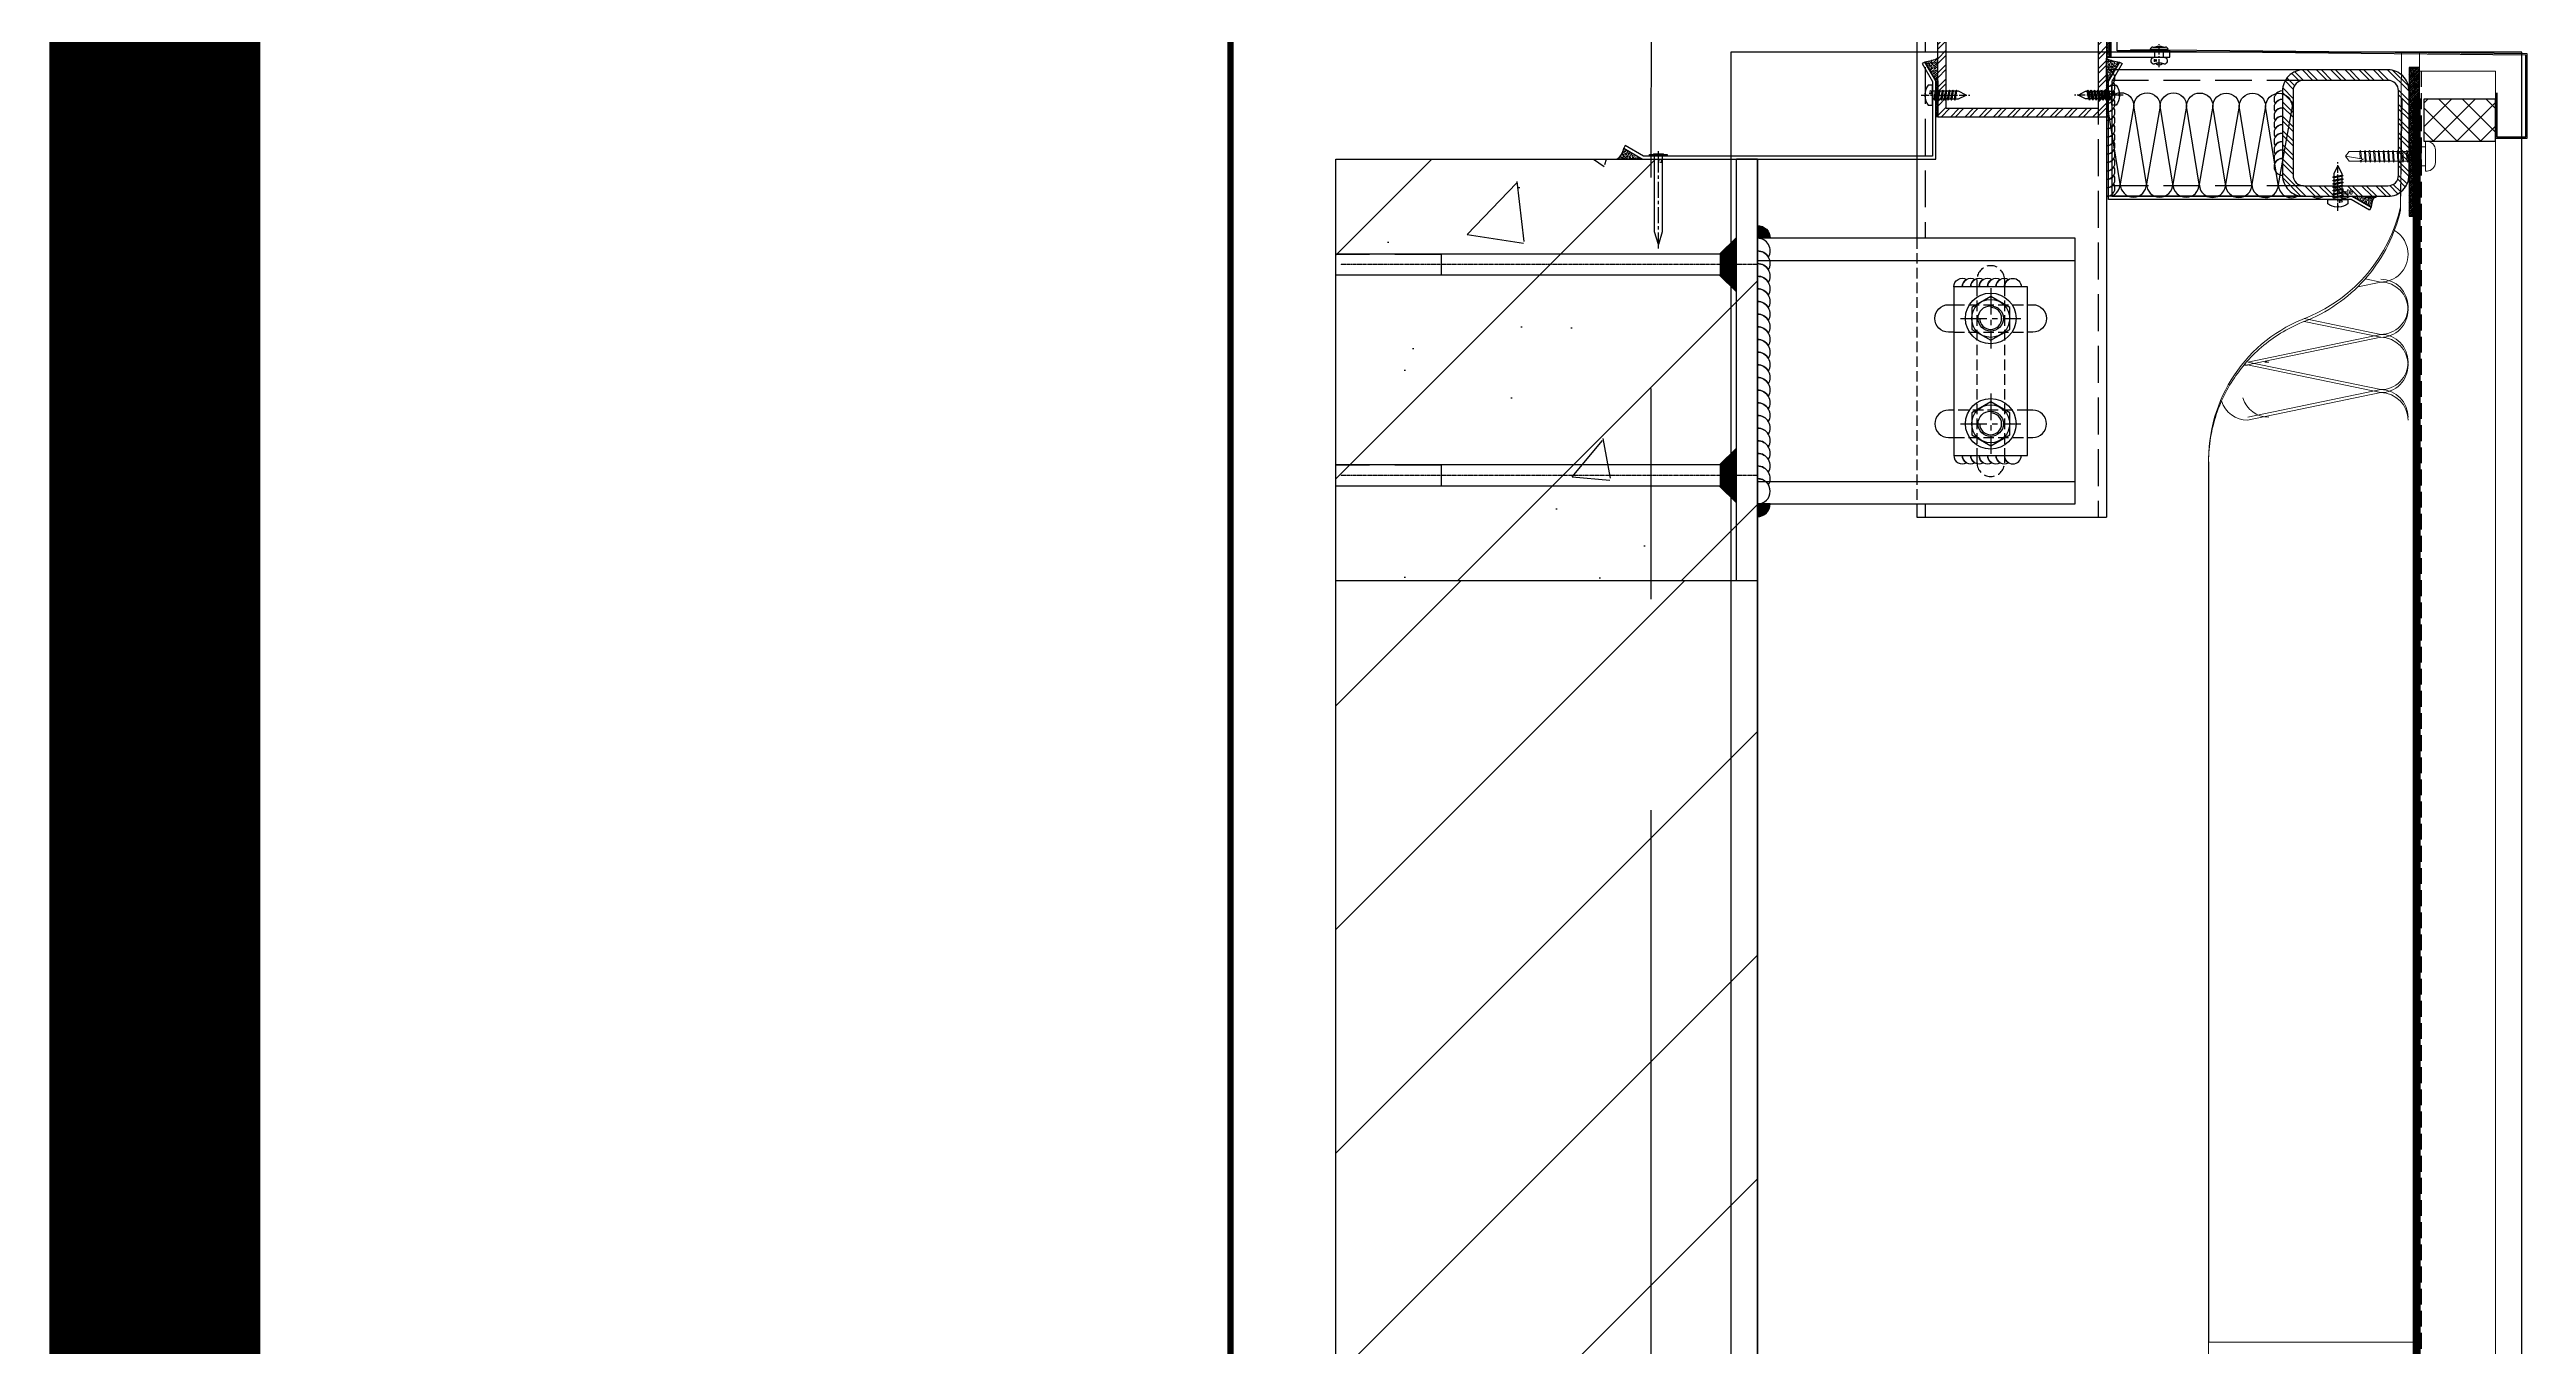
# Model space of a CAD drawing. Extents: x 220580 to 2027826, y -309201 to 71987.
# Drawn here: x 343787 to 344961, y -164693 to -164077 of the extents above; entities that cross this region are included whole.
import ezdxf
from ezdxf.enums import TextEntityAlignment as Align
from ezdxf.xclip import XClip

# ---------------------------------------------------------------- set-up
doc = ezdxf.new("R2010")
doc.units = 0
for name, pattern in [('CENTER', [2, 1.25, -0.25, 0.25, -0.25]), ('DASH', [0.35, 0.25, -0.1]), ('ZN-CENTER', [2, 1.25, -0.25, 0.25, -0.25]), ('ZN-DASH', [0.35, 0.25, -0.1])]:
    doc.linetypes.add(name, pattern=pattern)
for name, color, linetype in [('!ZN1-填充-8', 8, 'Continuous'), ('!ZN1-标注-173', 173, 'Continuous'), ('!ZN3-不锈钢板幕墙-7', 7, 'Continuous'), ('!ZN4-焊缝-8', 8, 'Continuous'), ('!ZN4-辅助材料-1', 1, 'Continuous'), ('!ZN4-配件-11', 11, 'Continuous'), ('!ZN5-钢材投影-40', 40, 'Continuous'), ('!ZN5-钢材断面-2', 2, 'Continuous'), ('!ZN5-铝材投影-112', 112, 'Continuous'), ('!ZN5-铝材断面-6', 6, 'Continuous'), ('!ZN6-虚线-8', 8, 'ZN-DASH'), ('!ZN6-轴线-1', 1, 'ZN-CENTER'), ('0_SEALING', 40, 'Continuous'), ('1 轴线 辅助线', 1, 'CENTER'), ('11紧固件', 11, 'Continuous'), ('20剖面图$0$A-LIN-V', 9, 'Continuous'), ('20剖面图$0$AS-COLN', 6, 'Continuous'), ('20剖面图$0$AS-WALL', 40, 'Continuous'), ('20剖面图$0$PUB_HATCH', 8, 'Continuous'), ('2钢材断面', 2, 'Continuous'), ('3索引', 3, 'Continuous'), ('40钢材投影', 40, 'Continuous'), ('4玻璃幕墙', 4, 'Continuous'), ('A_Hatch', 8, 'Continuous'), ('ALT_CEN-0-30', 1, 'CENTER'), ('Fill', 8, 'Continuous'), ('焊缝', 8, 'Continuous')]:
    doc.layers.add(name, color=color, linetype=linetype)
for name, color, linetype, lineweight in [('0_FLASHING', 6, 'Continuous', 25), ('0_SCREW RIVET', 4, 'Continuous', 15), ('彩钢板', 6, 'Continuous', 15), ('防火岩棉', 252, 'Continuous', 13)]:
    doc.layers.add(name, color=color, linetype=linetype, lineweight=lineweight)
doc.layers.add('0_INSULATION', color=252, linetype='Continuous', lineweight=9, transparency=0.2)
doc.layers.add('@ZN-型材编号（非打印层）', color=8, linetype='Continuous', plot=False)
doc.styles.add('DHTEXT-1', font='ROMANS.shx', dxfattribs={"width": 0.7, "bigfont": 'CHINESE.shx'})
pattern_1 = [(37.5, (209.5366, 1119.6054), (-0.0314967, 0.9634119), [0, -0.76, 0, -0.85, 0, -0.8125]), (7.5, (209.5366, 1119.6054), (0.8848884, 1.411073), [0, -0.41, 0, -0.685, 0, -0.2625]), (327.5, (208.9216, 1119.6054), (1.557071, 0.0028295), [0, -0.25, 0, -0.9, 0, -1.175]), (317.5, (208.9216, 1119.6054), (1.503063, 0.438838), [0, -0.125, 0, -0.59, 0, -0.675])]
pattern_2 = [(7e-15, (335.5368, 1096.8989), (0, 1.5), []), (60, (335.5368, 1096.8989), (-1.299038, 0.75), []), (120, (335.5368, 1096.8989), (-1.299038, -0.75), [])]

# ---------------------------------------------------------------- blocks, each defined once
blk = doc.blocks.new('*U2096')
at = {"color": 0, "linetype": 'CENTER', "ltscale": 3}
blk.add_line((-5.4, 0), (17.7, 0), dxfattribs=at)
at = {"linetype": 'ByBlock', "ltscale": 10}
for p, q in [((0, 1.8), (12.4, 1.8)), ((1, 2.4), (1.7, -2.4)), ((2.6, 2.4), (3.3, -2.4)), ((4.2, 2.4), (4.9, -2.4)), ((5.8, 2.4), (6.5, -2.4)), ((7.4, 2.4), (8.1, -2.4)), ((9, 2.4), (9.7, -2.4)), ((10.6, 2.4), (11.3, -2.4)), ((12.4, 1.8), (16, 0)), ((16, 0), (12.4, -1.8)), ((12.4, -1.8), (0, -1.8))]:
    blk.add_line(p, q, dxfattribs=at)
blk.add_lwpolyline([(-3.3, 0.4), (-3.7, 0.4, -0.147478), (-2.1, 4.8), (0, 4.8), (0, -4.7), (-2.1, -4.7, -0.147478), (-3.7, -0.4), (-3.3, -0.4)], format="xyb", close=True, dxfattribs=at)
for points in [[(1.3, -1.8), (0.6, 1.8), (1, 2.4), (1.3, 1.8), (2, -1.8), (1.7, -2.4)], [(2.9, -1.8), (2.2, 1.8), (2.6, 2.4), (2.9, 1.8), (3.6, -1.8), (3.3, -2.4)], [(4.5, -1.8), (3.8, 1.8), (4.2, 2.4), (4.5, 1.8), (5.2, -1.8), (4.9, -2.4)], [(6.1, -1.8), (5.4, 1.8), (5.8, 2.4), (6.1, 1.8), (6.8, -1.8), (6.5, -2.4)], [(7.7, -1.8), (7, 1.8), (7.4, 2.4), (7.7, 1.8), (8.4, -1.8), (8.1, -2.4)], [(9.3, -1.8), (8.6, 1.8), (9, 2.4), (9.3, 1.8), (10, -1.8), (9.7, -2.4)], [(10.9, -1.8), (10.2, 1.8), (10.6, 2.4), (10.9, 1.8), (11.6, -1.8), (11.3, -2.4)]]:
    blk.add_lwpolyline(points, close=True, dxfattribs=at)
at = {"layer": 'Defpoints', "color": 0, "ltscale": 10, "style": 'DHTEXT-1', "width": 0.7}
blk.add_text('4.8', height=1, rotation=90, dxfattribs=at).set_placement((-0.5, -1.4), align=Align.CENTER)
blk = doc.blocks.new('*U1916')
at = {"color": 0, "linetype": 'ZN-CENTER', "ltscale": 6}
blk.add_line((43.8, 0), (-2.3, 0), dxfattribs=at)
at = {"linetype": 'ByBlock', "ltscale": 10}
for p, q in [((-1.1, 2.3), (-1.1, -2.3)), ((-0.9, 2.3), (-0.9, -2.3)), ((-0.8, 4.2), (-0.8, -4.2)), ((0, 4.2), (-0.8, 4.2)), ((0, -4.2), (0, 4.2)), ((-0.8, -4.2), (0, -4.2))]:
    blk.add_line(p, q, dxfattribs=at)
blk.add_lwpolyline([(0, -2.5, -0.414214), (0.7, -1.8), (35.9, -1.8), (42, 0), (35.9, 1.9), (0.7, 1.9, -0.414214), (0, 2.5)], format="xyb", dxfattribs=at)
for centre, start, end in [((-1.1, 2.6), 272.9951, 344.3665), ((-1.1, -2.6), 15.6335, 87.0049)]:
    blk.add_arc(centre, 0.329, start, end, dxfattribs=at)
at = {"layer": 'Defpoints', "color": 0, "ltscale": 10, "style": 'DHTEXT-1', "width": 0.7}
blk.add_text('3.7', height=1.12, rotation=90, dxfattribs=at).set_placement((3.1, -0.9), align=Align.CENTER)
blk = doc.blocks.new('方管钢60x5')
at = {"layer": 'Fill'}
h = blk.add_hatch(dxfattribs=at)
h.set_pattern_fill('ANSI32', color=8, scale=0.5, style=0)
h.set_pattern_definition([(45, (-2913.3746, -800.701), (-3.367596, 3.367596), []), (45, (-2911.1295, -800.701), (-3.367596, 3.367596), [])])
edge = h.paths.add_edge_path(flags=16)
edge.add_line((-20, 25), (20, 25))
edge.add_arc((20, 20), 5, 0, 90, ccw=False)
edge.add_line((25, 20), (25, -20))
edge.add_arc((20, -20), 5, 270, 360, ccw=False)
edge.add_line((20, -25), (-20, -25))
edge.add_arc((-20, -20), 5, 180, 270, ccw=False)
edge.add_line((-25, -20), (-25, 20))
edge.add_arc((-20, 20), 5, 90, 180, ccw=False)
edge = h.paths.add_edge_path()
edge.add_line((-20, 30), (20, 30))
edge.add_arc((20, 20), 10, 0, 90, ccw=False)
edge.add_line((30, 20), (30, -20))
edge.add_arc((20, -20), 10, 270, 360, ccw=False)
edge.add_line((20, -30), (-20, -30))
edge.add_arc((-20, -20), 10, 180, 270, ccw=False)
edge.add_line((-30, -20), (-30, 20))
edge.add_arc((-20, 20), 10, 90, 180, ccw=False)
for points in [[(-20, 30), (20, 30, -0.414214), (30, 20), (30, -20, -0.414214), (20, -30), (-20, -30, -0.414214), (-30, -20), (-30, 20, -0.414214)], [(-20, 25), (20, 25, -0.414214), (25, 20), (25, -20, -0.414214), (20, -25), (-20, -25, -0.414214), (-25, -20), (-25, 20, -0.414214)]]:
    blk.add_lwpolyline(points, format="xyb", close=True)
at = {"layer": '@ZN-型材编号（非打印层）', "style": 'DHTEXT-1', "width": 0.7}
blk.add_text('60x5', height=2, dxfattribs=at).set_placement((-0.5, -28), align=Align.MIDDLE_CENTER)
blk = doc.blocks.new('*U1980')
at = {"layer": '!ZN5-钢材断面-2'}
blk.add_blockref('方管钢60x5', (0, 0), dxfattribs=at)
blk = doc.blocks.new('A$Cec10f56f')
at = {"layer": '!ZN1-填充-8'}
h = blk.add_hatch(color=252, dxfattribs=at)
h.dxf.hatch_style = 1
h.paths.add_polyline_path([(10, 55), (10, 62.9), (18, 55)])
h = blk.add_hatch(color=252, dxfattribs=at)
h.dxf.hatch_style = 1
h.paths.add_polyline_path([(18, 55), (18, 45), (10, 45), (10, 55)])
h = blk.add_hatch(color=252, dxfattribs=at)
h.dxf.hatch_style = 1
h.paths.add_polyline_path([(10, 45), (10, 37.1), (18, 45)])
h = blk.add_hatch(color=252, dxfattribs=at)
h.dxf.hatch_style = 1
h.paths.add_polyline_path([(10, -45), (10, -37.1), (18, -45)])
h = blk.add_hatch(color=252, dxfattribs=at)
h.dxf.hatch_style = 1
h.paths.add_polyline_path([(18, -45), (18, -55), (10, -55), (10, -45)])
h = blk.add_hatch(color=252, dxfattribs=at)
h.dxf.hatch_style = 1
h.paths.add_polyline_path([(10, -55), (10, -62.9), (18, -55)])
at = {"layer": '2钢材断面'}
for p, q in [((0, 100), (10, 100)), ((0, 100), (0, -100)), ((10, 100), (10, 45)), ((10, 45), (10, -44)), ((10, -44), (10, -100)), ((0, -100), (10, -100))]:
    blk.add_line(p, q, dxfattribs=at)
at = {"layer": '40钢材投影'}
for p, q in [((18, 55), (10, 62.9)), ((10, 55), (200, 55)), ((200, 55), (200, 45)), ((10, 45), (200, 45)), ((18, 45), (10, 37.1)), ((18, -45), (10, -37.1)), ((10, -45), (200, -45)), ((200, -45), (200, -55)), ((10, -55), (200, -55)), ((18, -55), (10, -62.9))]:
    blk.add_line(p, q, dxfattribs=at)
for points in [[(172, 45), (150, 45), (150, 55), (200, 55), (200, 45), (184, 45)], [(172, -55), (150, -55), (150, -45), (200, -45), (200, -55), (184, -55)]]:
    blk.add_lwpolyline(points, dxfattribs=at)
at = {"layer": 'ALT_CEN-0-30', "ltscale": 0.3}
for p, q in [((0, 50), (197.8, 50)), ((0, -50), (197.8, -50))]:
    blk.add_line(p, q, dxfattribs=at)
blk = doc.blocks.new('*U591')
at = {"linetype": 'ZN-DASH', "ltscale": 20}
blk.add_wipeout([(-150.6, -63), (0, -63), (0, 63), (-150.6, 63)], dxfattribs=at).dxf.layer = '!ZN6-虚线-8'
at = {"layer": '!ZN4-焊缝-8', "ltscale": 0.1}
h = blk.add_hatch(color=256, dxfattribs=at)
edge = h.paths.add_edge_path()
edge.add_line((-144.6, 63), (-150.6, 63))
edge.add_line((-150.6, 63), (-150.6, 69))
edge.add_arc((-150.6, 63), 6, 0, 90, ccw=False)
h = blk.add_hatch(color=256, dxfattribs=at)
edge = h.paths.add_edge_path()
edge.add_line((-144.6, -63), (-150.6, -63))
edge.add_line((-150.6, -63), (-150.6, -69))
edge.add_arc((-150.6, -63), 6, 270, 360)
for points in [[(-144.6, 63), (-150.6, 63), (-150.6, 69, -0.414214)], [(-144.6, -63), (-150.6, -63), (-150.6, -69, 0.414214)]]:
    blk.add_lwpolyline(points, format="xyb", close=True, dxfattribs=at)
at = {"layer": '!ZN4-焊缝-8', "color": 8, "ltscale": 20}
blk.add_lwpolyline([(-150.6, -63, 1), (-150.6, -51, -0.267949), (-145.4, -54, 0.57735), (-150.6, -45, -0.267949), (-145.4, -48, 0.57735), (-150.6, -39, -0.267949), (-145.4, -42, 0.57735), (-150.6, -33, -0.267949), (-145.4, -36, 0.57735), (-150.6, -27, -0.267949), (-145.4, -30, 0.57735), (-150.6, -21, -0.267949), (-145.4, -24, 0.57735), (-150.6, -15, -0.267949), (-145.4, -18, 0.57735), (-150.6, -9, -0.267949), (-145.4, -12, 0.57735), (-150.6, -3, -0.267949), (-145.4, -6, 0.57735), (-150.6, 3, -0.267949), (-145.4, 0, 0.57735), (-150.6, 9, -0.267949), (-145.4, 6, 0.57735), (-150.6, 15, -0.267949), (-145.4, 12, 0.57735), (-150.6, 21, -0.267949), (-145.4, 18, 0.57735), (-150.6, 27, -0.267949), (-145.4, 24, 0.57735), (-150.6, 33, -0.267949), (-145.4, 30, 0.57735), (-150.6, 39, -0.267949), (-145.4, 36, 0.57735), (-150.6, 45, -0.267949), (-145.4, 42, 0.57735), (-150.6, 51, -0.267949), (-145.4, 48, 0.57735), (-150.6, 57, -0.267949), (-145.4, 54, 0.57735), (-150.6, 63)], format="xyb", dxfattribs=at)
at = {"layer": '!ZN4-焊缝-8', "ltscale": 0.1}
for points in [[(-57.5, 40, -0.57735), (-51.5, 43.5, 0.267949), (-53.5, 40, -0.57735), (-47.5, 43.5, 0.267949), (-49.5, 40, -0.57735), (-43.5, 43.5, 0.267949), (-45.5, 40, -0.57735), (-39.5, 43.5, 0.267949), (-41.5, 40, -0.57735), (-35.5, 43.5, 0.267949), (-37.5, 40, -0.57735), (-31.5, 43.5, 0.267949), (-33.5, 40, -1), (-25.5, 40, -1)], [(-57.5, -40, 0.57735), (-51.5, -43.5, -0.267949), (-53.5, -40, 0.57735), (-47.5, -43.5, -0.267949), (-49.5, -40, 0.57735), (-43.5, -43.5, -0.267949), (-45.5, -40, 0.57735), (-39.5, -43.5, -0.267949), (-41.5, -40, 0.57735), (-35.5, -43.5, -0.267949), (-37.5, -40, 0.57735), (-31.5, -43.5, -0.267949), (-33.5, -40, 1), (-25.5, -40, 1)]]:
    blk.add_lwpolyline(points, format="xyb", dxfattribs=at)
at = {"layer": '!ZN4-配件-11', "linetype": 'ByBlock', "ltscale": 10}
for points in [[(-31, 30.2), (-40, 35.4), (-49, 30.2), (-49, 19.8), (-40, 14.6), (-31, 19.8)], [(-31, -19.8), (-40, -14.6), (-49, -19.8), (-49, -30.2), (-40, -35.4), (-31, -30.2)]]:
    blk.add_lwpolyline(points, close=True, dxfattribs=at)
for centre, radius in [((-40, 25), 12), ((-40, 25), 9), ((-40, 25), 6), ((-40, -25), 12), ((-40, -25), 9), ((-40, -25), 6)]:
    blk.add_circle(centre, radius, dxfattribs=at)
for centre in [(-40, 25), (-40, -25)]:
    blk.add_arc(centre, 5.19, 180, 90, dxfattribs=at)
at = {"layer": '!ZN5-钢材投影-40'}
for p, q in [((-150.6, 52.4), (0, 52.4)), ((-150.6, -52.4), (0, -52.4))]:
    blk.add_line(p, q, dxfattribs=at)
for points in [[(-150.6, -63), (0, -63), (0, 63), (-150.6, 63)], [(-57.5, -40), (-22.5, -40), (-22.5, 40), (-57.5, 40), (-57.5, -40)]]:
    blk.add_lwpolyline(points, close=True, dxfattribs=at)
for points in [[(-57.5, 18.5), (-60, 18.5, -1), (-60, 31.5), (-57.5, 31.5)], [(-22.5, 31.5), (-20, 31.5, -1), (-20, 18.5), (-22.5, 18.5)], [(-57.5, -18.5), (-60, -18.5, 1), (-60, -31.5), (-57.5, -31.5)], [(-22.5, -31.5), (-20, -31.5, 1), (-20, -18.5), (-22.5, -18.5)]]:
    blk.add_lwpolyline(points, format="xyb", dxfattribs=at)
at = {"layer": '!ZN6-虚线-8', "linetype": 'ZN-DASH', "ltscale": 20}
for p, q in [((-75, 63), (-75, -63)), ((-57.5, 31.5), (-22.5, 31.5)), ((-57.5, 18.5), (-22.5, 18.5)), ((-22.5, -18.5), (-57.5, -18.5)), ((-57.5, -31.5), (-22.5, -31.5))]:
    blk.add_line(p, q, dxfattribs=at)
blk.add_lwpolyline([(-33.5, 40.5), (-33.5, -41.5), (-33.5, -43.5, -1), (-46.5, -43.5), (-46.5, -41.5), (-46.5, 40.5), (-46.5, 43.5, -1), (-33.5, 43.5)], format="xyb", close=True, dxfattribs=at)
at = {"layer": '!ZN6-轴线-1', "color": 1, "linetype": 'ZN-CENTER', "ltscale": 10}
for p, q in [((-40, 39.3), (-40, 10.7)), ((-54.3, 25), (-25.7, 25)), ((-40, -10.7), (-40, -39.3)), ((-54.3, -25), (-25.7, -25))]:
    blk.add_line(p, q, dxfattribs=at)
blk = doc.blocks.new('*U593')
at = {"layer": '0_INSULATION'}
for p, q in [((114761.39, -53978.93), (114792.96, -53985.48)), ((114792.96, -53985.48), (114764.45, -53991.41)), ((114766.55, -53993.11), (114792.96, -53998.59)), ((114792.96, -53998.59), (114781.19, -54001.04)), ((114789.32, -54102.72), (114792.98, -54103.48)), ((114792.98, -54103.48), (114787.53, -54104.61)), ((114774.8, -54112.82), (114792.98, -54116.59)), ((114792.98, -54116.59), (114761.42, -54123.15)), ((114761.42, -54123.15), (114792.98, -54129.7)), ((114792.98, -54129.7), (114761.42, -54136.27))]:
    blk.add_line(p, q, dxfattribs=at)
blk.add_lwpolyline([(114802.18, -53909.33), (114802.18, -54648.34), (114752.18, -54648.34), (114752.18, -54147.49, -0.323318), (114775.68, -54112.49, 0.242761), (114797.68, -54086.41), (114798.06, -54026.96, 0.256774), (114775.68, -53998.09, -0.323318), (114752.18, -53963.09), (114752.18, -53909.33)], format="xyb", close=True, dxfattribs=at)
at = {"layer": '0_INSULATION', "extrusion": (0, 0, -1)}
for centre, start_param, end_param in [((114761.39, -53985.49), 5.406397, 6.283185), ((114792.95, -53978.93), 1.570796, 3.141593), ((114792.96, -53992.04), 0, 1.570796), ((114792.96, -53992.04), 1.570796, 3.141593), ((114792.96, -54005.15), 0, 1.570796), ((114792.96, -54005.15), 1.570796, 3.141593), ((114792.96, -54018.26), 0, 1.570796), ((114792.96, -54018.26), 1.570796, 2.416555), ((114792.98, -54096.93), 1.570796, 3.141593), ((114792.98, -54096.93), 0.524657, 1.570796), ((114792.98, -54110.04), 0, 1.570796), ((114792.98, -54110.04), 1.570796, 3.141593), ((114792.98, -54123.15), 0, 1.570796), ((114761.42, -54129.71), 6.139662, 6.283185), ((114761.41, -54116.6), 3.141593, 3.269368), ((114792.98, -54123.15), 1.570796, 3.141593), ((114761.42, -54129.71), 3.141593, 4.407145), ((114792.98, -54136.26), 0, 1.570796)]:
    blk.add_ellipse(centre, major_axis=(0, 6.56), ratio=0.988253, start_param=start_param, end_param=end_param, dxfattribs=at)
blk = doc.blocks.new('20250822090122')
at = {"layer": 'A_Hatch'}
h = blk.add_hatch(dxfattribs=at)
h.set_pattern_fill('ANSI32', color=256)
h.set_pattern_definition([(45, (-80, -40), (-3.3676, 3.3676), []), (45, (-77.755, -40), (-3.3676, 3.3676), [])])
h.paths.add_polyline_path([(0, 40), (-80, 40), (-80, -40), (0, -40)])
h.paths.add_polyline_path([(-4, 36), (-4, -36), (-76, -36), (-76, 36)], flags=16)
at = {"layer": '2钢材断面'}
for points in [[(-80, 40), (0, 40), (0, -40), (-80, -40)], [(-76, 36), (-4, 36), (-4, -36), (-76, -36)]]:
    blk.add_lwpolyline(points, close=True, dxfattribs=at)
blk = doc.blocks.new('20200306093546', base_point=(29869.4, 42689.6))
at = {"layer": '!ZN1-填充-8'}
h = blk.add_hatch(dxfattribs=at)
h.set_pattern_fill('ANSI36', color=256, angle=-270, style=0)
h.set_pattern_definition([(135, (29867.4445, 42689.1023), (-3.086963, 0.841899), [3.96875, -0.79375, 0, -0.79375])])
edge = h.paths.add_edge_path()
edge.add_line((29867.4, 42689.1), (29867.4, 42693.6))
edge.add_arc((29867.9, 42689.1), 0.5, 90, 180, ccw=False)
edge.add_line((29867.9, 42689.6), (29870.9, 42689.6))
edge.add_arc((29870.9, 42690.1), 0.5, 270, 360)
edge.add_line((29871.4, 42690.1), (29871.4, 42693.1))
edge.add_arc((29871.9, 42693.1), 0.5, 89.9986, 179.9986, ccw=False)
edge.add_arc((29868.3, -498209.8), 540903.4, 89.99961, 90.000087)
at = {"layer": '!ZN4-辅助材料-1', "ltscale": 15}
blk.add_arc((29868.3, -498209.8), 540903.4, 89.99961, 90.000087, dxfattribs=at)
blk = doc.blocks.new('A$C127fa938')
at = {"layer": '!ZN1-标注-173', "ltscale": 15, "rotation": 90}
blk.add_blockref('20200306093546', (-31, 2), dxfattribs=at)
blk = doc.blocks.new('$紧固件$00000145')
at = {"layer": '0_SCREW RIVET'}
for p, q in [((-1.7, 9.4), (-1.7, 7.2)), ((-1.7, 6.7), (-1.7, 5)), ((-1.7, 4.5), (-1.7, 2.8)), ((-1.7, 2.3), (-1.7, 0.6)), ((-1.7, 0.1), (-1.7, -1.6)), ((2.8, 9.4), (2.8, 7.6)), ((2.8, 7.1), (2.8, 5.4)), ((2.8, 4.9), (2.8, 3.2)), ((2.8, 2.7), (2.8, 1)), ((2.8, 0.5), (2.8, -1.2)), ((-1.7, -2.1), (-1.7, -3.8)), ((-1.7, -4.3), (-1.7, -6)), ((-1.7, -6.5), (-1.7, -8.2)), ((-1.7, -8.7), (-1.7, -10.5)), ((-1.7, -11), (-1.7, -12.7)), ((2.8, -1.7), (2.8, -3.4)), ((2.8, -3.9), (2.8, -5.6)), ((2.8, -6.1), (2.8, -7.8)), ((2.8, -8.3), (2.8, -10.1)), ((2.8, -10.6), (2.8, -12.3)), ((-1.7, -13.2), (-1.7, -14.9)), ((-1.7, -15.4), (-1.7, -17.1)), ((-1.7, -17.6), (-1.7, -19.3)), ((-1.7, -19.8), (-1.7, -24.8)), ((2.8, -12.8), (2.8, -14.5)), ((2.8, -15), (2.8, -16.7)), ((2.8, -17.2), (2.8, -18.9)), ((2.8, -19.4), (2.8, -24.8)), ((-1.7, -24.8), (0.5, -26.6)), ((0.5, -26.6), (2.8, -24.8))]:
    blk.add_line(p, q, dxfattribs=at)
blk.add_lwpolyline([(-6.5, 12.1, -0.414214), (-2.5, 16.1), (3.5, 16.1, -0.414214), (7.5, 12.1), (7.5, 12.2), (7.5, 11.4), (-6.5, 11.4), (-6.5, 12.2)], format="xyb", close=True, dxfattribs=at)
for points in [[(-4, 11.4), (5, 11.4), (5, 9.4), (-4, 9.4)], [(-1.7, 6.7), (2.8, 7.1), (3.3, 7.4), (2.8, 7.6), (-1.7, 7.2), (-2.2, 6.9)], [(-1.7, 4.5), (2.8, 4.9), (3.3, 5.2), (2.8, 5.4), (-1.7, 5), (-2.2, 4.7)], [(-1.7, 2.3), (2.8, 2.7), (3.3, 3), (2.8, 3.2), (-1.7, 2.8), (-2.2, 2.5)], [(-1.7, 0.1), (2.8, 0.5), (3.3, 0.8), (2.8, 1), (-1.7, 0.6), (-2.2, 0.3)], [(-1.7, -2.1), (2.8, -1.7), (3.3, -1.4), (2.8, -1.2), (-1.7, -1.6), (-2.2, -1.9)], [(-1.7, -4.3), (2.8, -3.9), (3.3, -3.6), (2.8, -3.4), (-1.7, -3.8), (-2.2, -4.1)], [(-1.7, -6.5), (2.8, -6.1), (3.3, -5.8), (2.8, -5.6), (-1.7, -6), (-2.2, -6.3)], [(-1.7, -8.7), (2.8, -8.3), (3.3, -8.1), (2.8, -7.8), (-1.7, -8.2), (-2.2, -8.5)], [(-1.7, -11), (2.8, -10.6), (3.3, -10.3), (2.8, -10.1), (-1.7, -10.5), (-2.2, -10.7)], [(-1.7, -13.2), (2.8, -12.8), (3.3, -12.5), (2.8, -12.3), (-1.7, -12.7), (-2.2, -13)], [(-1.7, -15.4), (2.8, -15), (3.3, -14.7), (2.8, -14.5), (-1.7, -14.9), (-2.2, -15.2)], [(-1.7, -17.6), (2.8, -17.2), (3.3, -16.9), (2.8, -16.7), (-1.7, -17.1), (-2.2, -17.4)]]:
    blk.add_lwpolyline(points, close=True, dxfattribs=at)
for points in [[(1.7, -19), (-1.7, -19.3), (-2.2, -19.6), (-1.7, -19.8), (1.6, -19.5)], [(0.5, -26.6), (1.9, -18), (2.5, -19.4), (2.5, -19.4), (2.8, -19.9)], [(2.3, -18.9), (2.8, -18.9), (3.3, -19.1), (2.8, -19.4), (2.5, -19.4)]]:
    blk.add_lwpolyline(points, dxfattribs=at)
blk = doc.blocks.new('*U1973')
at = {"color": 0, "linetype": 'CENTER', "ltscale": 3}
blk.add_line((8.3, 0), (-2.5, 0), dxfattribs=at)
at = {"linetype": 'ByBlock', "lineweight": -2, "ltscale": 10}
for p, q in [((-1.2, -3), (-1.2, 3)), ((0, 4.2), (0, -4.2)), ((3.8, 2), (0, 2)), ((3.8, 2.5), (3.8, -2.5)), ((3.8, -2), (0, -2))]:
    blk.add_line(p, q, dxfattribs=at)
for centre, radius, start, end in [((4.4, 0), 5.96, 160.395, 199.605), ((0, 3), 1.2, 90, 180), ((5.3, 2.5), 1.5, 348.448, 180), ((14.4, 0), 8, 164.3308, 195.6692), ((4.5, 0), 2.67, 323.2266, 36.7843), ((0, -3), 1.2, 180, 270), ((5.3, -2.5), 1.5, 180, 11.552)]:
    blk.add_arc(centre, radius, start, end, dxfattribs=at)
at = {"layer": 'Defpoints', "color": 0, "ltscale": 10, "style": 'DHTEXT-1', "width": 0.7}
blk.add_text('D4', height=1, rotation=90, dxfattribs=at).set_placement((5.7, -1.8), align=Align.CENTER)
blk = doc.blocks.new('20250829153746')
at = {"layer": '!ZN1-填充-8'}
h = blk.add_hatch(dxfattribs=at)
h.set_pattern_fill('NET3', color=256, scale=0.4, angle=90, style=0)
h.set_pattern_definition([(90, (40414.6259, -17656.697), (-1.27, -1e-17), []), (150, (40414.6259, -17656.697), (-0.635, -1.099852263), []), (210, (40414.6259, -17656.697), (0.635, -1.099852263), [])])
h.paths.add_polyline_path([(417.5, 1323.4), (415.5, 1323.4), (415.5, 1298.4), (417.5, 1298.4)])
h = blk.add_hatch(dxfattribs=at)
h.set_pattern_fill('AR-SAND', color=256, scale=0.5, style=0)
h.set_pattern_definition(pattern_1)
edge = h.paths.add_edge_path()
edge.add_arc((328.6, 1310.5), 14.4, 273.1328, 298.888, ccw=False)
edge.add_line((329.4, 1296.1), (334.5, 1287.2))
edge.add_line((334.5, 1287.2), (334.5, 1286.8))
edge.add_line((334.5, 1286.8), (335.5, 1286.8))
edge.add_line((335.5, 1286.8), (335.5, 1297.9))
h = blk.add_hatch(dxfattribs=at)
h.set_pattern_fill('AR-SAND', color=256, scale=0.5, style=0)
h.set_pattern_definition(pattern_1)
edge = h.paths.add_edge_path()
edge.add_arc((422.5, 1310.5), 14.4, 241.112, 266.8672)
edge.add_line((421.7, 1296.1), (416.5, 1287.2))
edge.add_line((416.5, 1287.2), (416.5, 1286.8))
edge.add_line((416.5, 1286.8), (415.5, 1286.8))
edge.add_line((415.5, 1286.8), (415.5, 1297.9))
at = {"layer": '!ZN1-填充-8', "ltscale": 0.1}
h = blk.add_hatch(dxfattribs=at)
h.set_pattern_fill('NET3', color=256, scale=3, style=0)
h.set_pattern_definition(pattern_2)
h.paths.add_polyline_path([(334.5, 1287.2), (335.5, 1287.2), (335.5, 1270.1), (334.5, 1270.1)])
h = blk.add_hatch(dxfattribs=at)
h.set_pattern_fill('NET3', color=256, scale=3, style=0)
h.set_pattern_definition(pattern_2)
h.paths.add_polyline_path([(416.5, 1287.2), (415.5, 1287.2), (415.5, 1270.1), (416.5, 1270.1)])
at = {"layer": '!ZN1-填充-8'}
h = blk.add_hatch(dxfattribs=at)
h.set_pattern_fill('AR-SAND', color=256, scale=0.5, style=0)
h.set_pattern_definition([(37.5, (203.0086, 1089.5218), (-0.0314967, 0.963412), [0, -0.76, 0, -0.85, 0, -0.8125]), (7.5, (203.0086, 1089.5218), (0.884888, 1.411073), [0, -0.41, 0, -0.685, 0, -0.2625]), (327.5, (202.3936, 1089.5218), (1.557071, 0.0028295), [0, -0.25, 0, -0.9, 0, -1.175]), (317.5, (202.3936, 1089.5218), (1.503063, 0.438838), [0, -0.125, 0, -0.59, 0, -0.675])])
edge = h.paths.add_edge_path()
edge.add_line((184.3, 1250), (195.5, 1250))
edge.add_line((195.5, 1250), (186.6, 1255.2))
edge.add_ellipse((176.3, 1256.6), major_axis=(-7.31, -7.31), ratio=1, start_angle=95.0307, end_angle=126.7718, ccw=False)
h = blk.add_hatch(dxfattribs=at)
h.set_pattern_fill('AR-SAND', color=256, scale=0.5, angle=90, style=0)
h.set_pattern_definition([(127.5, (689.0284, 1047.55075), (-0.963412, -0.0314967), [0, -0.76, 0, -0.85, 0, -0.8125]), (97.5, (689.0284, 1047.5507), (-1.411073, 0.8848884), [0, -0.41, 0, -0.685, 0, -0.2625]), (57.5, (689.0284, 1046.93575), (-0.0028295, 1.557071), [0, -0.25, 0, -0.9, 0, -1.175]), (47.5, (689.0284, 1046.9357), (-0.438838, 1.503063), [0, -0.125, 0, -0.59, 0, -0.675])])
edge = h.paths.add_edge_path()
edge.add_arc((548.1, 1227.7), 7.19, 138.7905, 183.3925)
edge.add_line((541, 1227.2), (532, 1232.4))
edge.add_line((532, 1232.4), (531.7, 1232.4))
edge.add_line((531.7, 1232.4), (534.2, 1232.4))
edge.add_line((534.2, 1232.4), (542.7, 1232.4))
at = {"layer": '0_SEALING'}
h = blk.add_hatch(dxfattribs=at)
h.set_pattern_fill('ANSI37', color=256, scale=5)
h.set_pattern_definition([(45, (-46706.11, -34305.564), (-5.6126601, 5.6126601), []), (135, (-46706.11, -34305.564), (-5.6126601, -5.6126601), [])])
h.paths.add_polyline_path([(600, 1278.5), (566, 1278.5), (566, 1258.5), (600, 1258.5)])
at = {"layer": '20剖面图$0$PUB_HATCH'}
h = blk.add_hatch(dxfattribs=at)
h.set_pattern_fill('钢筋混凝土', color=256, scale=30, style=0)
h.set_pattern_definition([(45, (1566038.06, -568207.45), (-53.0330086, 53.0330086), []), (50, (1566038.06, -568207.45), (215.178055, -18.82564), [22.5, -247.5]), (355, (1566038.06, -568207.45), (-41.6254, 225.65764), [18, -198]), (100.4514, (1566056, -568209.02), (173.552815, 206.831863), [19.122057, -210.342634]), (46.1842, (1566038.06, -568147.45), (320.172315, -49.655704), [33.75, -371.25]), (96.6356, (1566064.74, -568151.6), (280.39881, 292.23536), [28.683086, -315.5139]), (351.1842, (1566038.06, -568147.45), (280.398584, 292.23558), [27, -297]), (21, (1566068.06, -568162.45), (179.072116, -120.785667), [22.5, -247.5]), (326, (1566068.06, -568162.45), (72.9946, 217.545014), [18, -198]), (71.4514, (1566082.98, -568172.52), (252.066789, 96.75915), [19.122057, -210.342634]), (37.5, (1566038.06, -568207.45), (3.6479566, 99.868156), [0, -195.6, 0, -201, 0, -198.75]), (7.5, (1566038.06, -568207.45), (78.920861, 118.3235136), [0, -114.6, 0, -191.1, 0, -75.75]), (327.5, (1565971.16, -568207.45), (160.146731, -6.7664615), [0, -75, 0, -234, 0, -310.5]), (317.5, (1565941.16, -568207.45), (174.955851, 30.031495), [0, -97.5, 0, -155.4, 0, -220.5])])
h.paths.add_polyline_path([(250, 1050), (50, 1050), (50, 1250), (250, 1250)])
h = blk.add_hatch(dxfattribs=at)
h.set_pattern_fill('普通砖', color=256, scale=30, style=0)
h.set_pattern_definition([(45, (1566038.06, -568103.6), (-53.0330298, 53.0330298), [])])
h.paths.add_polyline_path([(50, 1050), (250, 1050), (250, 0), (50, 0)])
at = {"layer": 'Fill', "ltscale": 50}
h = blk.add_hatch(dxfattribs=at)
h.set_pattern_fill('ANSI38', color=256, scale=0.4, style=0)
h.set_pattern_definition([(45, (559, 1222.9877), (-0.449013, 0.449013), []), (135, (559, 1222.9877), (-1.3470384, 0.449013), [1.5875, -0.9525])])
h.paths.add_polyline_path([(559, 1293.5), (559, 1223), (564, 1223), (564, 1293.5)])
at = {"layer": '!ZN3-不锈钢板幕墙-7', "ltscale": 4}
for p, q in [((416.5, 1287.2), (421.7, 1296.1)), ((423, 1295.4), (418, 1286.8)), ((421.7, 1296.1), (423, 1295.4)), ((416.5, 1230.9), (416.5, 1287.2)), ((418, 1286.8), (418, 1232.4)), ((512.2, 1230.9), (416.5, 1230.9)), ((418, 1232.4), (512.2, 1232.4))]:
    blk.add_line(p, q, dxfattribs=at)
blk.add_lwpolyline([(195.9, 1251.5), (195.9, 1251.5), (195.9, 1251.5), (187.3, 1256.5), (186.6, 1255.2), (195.5, 1250), (197.4, 1250), (197.4, 1250), (334.5, 1250), (334.5, 1287.2), (329.4, 1296.1), (328.1, 1295.4), (333, 1286.8), (333, 1251.5)], close=True, dxfattribs=at)
blk.add_lwpolyline([(511.2, 1232.4), (532, 1232.4), (541, 1227.2), (540.2, 1225.9), (531.6, 1230.9), (512.2, 1230.9)], dxfattribs=at)
at = {"layer": '!ZN4-辅助材料-1', "ltscale": 5}
blk.add_lwpolyline([(417.5, 1323.4), (415.5, 1323.4), (415.5, 1298.4), (417.5, 1298.4)], close=True, dxfattribs=at)
at = {"layer": '!ZN4-辅助材料-1', "ltscale": 4}
for points in [[(329.4, 1296.1), (334.5, 1287.2), (335.5, 1287.2), (335.5, 1297.9, -0.112853), (329.4, 1296.1)], [(421.7, 1296.1), (416.5, 1287.2), (415.5, 1287.2), (415.5, 1297.9, 0.112853), (421.7, 1296.1)], [(186.6, 1255.2), (195.5, 1250), (195.5, 1250), (183.3, 1250, 0.198373), (186.6, 1255.2)], [(541, 1227.2), (532, 1232.4), (532, 1232.4), (542.7, 1232.4, 0.132594), (541, 1227.2)]]:
    blk.add_lwpolyline(points, format="xyb", dxfattribs=at)
for points in [[(334.5, 1287.2), (335.5, 1287.2), (335.5, 1270.1), (334.5, 1270.1)], [(416.5, 1287.2), (415.5, 1287.2), (415.5, 1270.1), (416.5, 1270.1)]]:
    blk.add_lwpolyline(points, close=True, dxfattribs=at)
at = {"layer": '!ZN5-钢材投影-40', "ltscale": 0.3}
for p, q in [((325.6, 1847.5), (325.6, 1080.2)), ((415.5, 1847.5), (415.5, 1080.2)), ((509, 1292.4), (415.5, 1292.4)), ((509, 1232.4), (415.5, 1232.4)), ((325.6, 1080.2), (415.5, 1080.2))]:
    blk.add_line(p, q, dxfattribs=at)
at = {"layer": '!ZN5-铝材投影-112'}
blk.add_lwpolyline([(417.5, 1323.4), (417.5, 1298.4), (445.5, 1298.4), (445.5, 1301.4), (420.5, 1301.4), (420.5, 1323.4)], close=True, dxfattribs=at)
at = {"layer": '!ZN6-虚线-8', "color": 8, "linetype": 'ZN-DASH', "ltscale": 70}
for p, q in [((329.6, 1080.2), (329.6, 1847.5)), ((411.6, 1847.5), (411.6, 1080.2)), ((509, 1287.4), (415.5, 1287.4)), ((509, 1237.4), (415.5, 1237.4))]:
    blk.add_line(p, q, dxfattribs=at)
at = {"layer": '!ZN6-虚线-8', "ltscale": 30}
blk.add_line((564.8, 1291.8), (564.8, 111.8), dxfattribs=at)
at = {"color": 4, "linetype": 'ZN-DASH', "ltscale": 30, "const_width": 3}
blk.add_lwpolyline([(325.5, 1350), (0, 1350), (0, 100)], dxfattribs=at)
at = {"layer": '0_FLASHING', "ltscale": 30}
blk.add_line((427.1, 1301.3), (427.1, 1301.9), dxfattribs=at)
at = {"layer": '0_FLASHING'}
for points in [[(600, 1281.5), (600, 1260), (615, 1260), (615, 1300), (427.1, 1301.9)], [(600.6, 1281.5), (600.6, 1260.6), (614.4, 1260.6), (614.4, 1299.4), (427.1, 1301.3)]]:
    blk.add_lwpolyline(points, dxfattribs=at)
at = {"layer": '0_INSULATION'}
for p, q in [((545.6, 1166.9), (482.5, 1153.8)), ((509.3, 1174.5), (545.6, 1166.9)), ((482.5, 1153.8), (545.6, 1140.7)), ((545.6, 1140.7), (482.5, 1127.6))]:
    blk.add_line(p, q, dxfattribs=at)
blk.add_lwpolyline([(564, 1278.9), (564, 688.9), (464, 688.9), (464, 1105.1, -0.323318), (511, 1175.1, 0.242761), (555, 1227.3), (555.7, 1278.9)], format="xyb", dxfattribs=at)
at = {"layer": '0_INSULATION', "extrusion": (0, 0, -1)}
for centre, start_param, end_param in [((545.6, 1180), 0, 1.570796), ((545.6, 1180), 1.570796, 3.141593), ((545.6, 1153.8), 0, 1.570796), ((492.5, 1140.7), 6.139662, 6.283185), ((492.5, 1166.9), 3.141593, 3.269368), ((545.6, 1153.8), 1.570796, 3.141593), ((545.6, 1127.6), 0, 1.570796), ((492.5, 1140.7), 3.141593, 4.407145)]:
    blk.add_ellipse(centre, major_axis=(0, 13.1), ratio=0.988253, start_param=start_param, end_param=end_param, dxfattribs=at)
at = {"layer": '0_SEALING'}
blk.add_lwpolyline([(600, 1278.5), (566, 1278.5), (566, 1258.5), (600, 1258.5)], close=True, dxfattribs=at)
at = {"layer": '11紧固件', "ltscale": 50}
blk.add_lwpolyline([(559, 1293.5), (559, 1223), (564, 1223), (564, 1293.5), (559, 1293.5)], dxfattribs=at)
at = {"layer": '20剖面图$0$A-LIN-V'}
blk.add_line((250, 1201.9), (250, 0), dxfattribs=at)
at = {"layer": '20剖面图$0$AS-COLN'}
for p, q in [((50, 1050), (50, 1250)), ((50, 1250), (250, 1250)), ((250, 1250), (250, 1050)), ((250, 1050), (50, 1050))]:
    blk.add_line(p, q, dxfattribs=at)
at = {"layer": '20剖面图$0$AS-WALL'}
for p, q in [((50, 0), (50, 1050)), ((250, 0), (250, 1050))]:
    blk.add_line(p, q, dxfattribs=at)
at = {"layer": 'Fill'}
for points in [[(418, 1232.5, 0.308773), (422, 1238.3), (416, 1275.3, -1), (428.5, 1275.3), (422, 1238.3, 1), (434.5, 1238.3), (428.5, 1275.3, -1), (441, 1275.2), (434.5, 1238.3, 1), (447, 1238.2), (441, 1275.2, -1), (453.5, 1275.2), (447, 1238.2, 1), (459.5, 1238.2), (453.5, 1275.2, -1), (466, 1275.1), (459.5, 1238.2, 1), (472, 1238.1), (466, 1275.1, -1), (478.5, 1275.1), (472, 1238.1, 1), (484.5, 1238.1), (478.5, 1275.1, -1), (491, 1275), (484.5, 1238.1, 1), (497, 1238), (491, 1275, -1), (503.5, 1275), (497, 1238, 0.589626), (506.6, 1232.7)], [(512.9, 1232.4, 0.242095), (518.6, 1232.4, 0.242095)], [(525.3, 1232.4, 0.250362), (531.2, 1232.4, 0.250362)], [(537.8, 1232.4, 0.258426), (543.8, 1232.4, 0.258426)]]:
    blk.add_lwpolyline(points, format="xyb", dxfattribs=at)
at = {"layer": '彩钢板', "color": 1}
for p, q in [((564, 1291.8), (564, 111.8)), ((564, 1291.8), (600, 1291.8)), ((600, 1291.8), (600, 111.8))]:
    blk.add_line(p, q, dxfattribs=at)
at = {"layer": '焊缝', "ltscale": 1000}
for points in [[(415.5, 1232.4, 0.57735), (419, 1238.4, -0.267949), (415.5, 1236.4, 0.57735), (419, 1242.4, -0.267949), (415.5, 1240.4, 0.57735), (419, 1246.4, -0.267949), (415.5, 1244.4, 0.57735), (419, 1250.4, -0.267949), (415.5, 1248.4, 0.57735), (419, 1254.4, -0.267949), (415.5, 1252.4, 0.57735), (419, 1258.4, -0.267949), (415.5, 1256.4, 0.57735), (419, 1262.4, -0.267949), (415.5, 1260.4, 0.57735), (419, 1266.4, -0.267949), (415.5, 1264.4, 0.57735), (419, 1270.4, -0.267949), (415.5, 1268.4, 0.57735), (419, 1274.4, -0.267949), (415.5, 1272.4, 0.57735), (419, 1278.4, -0.267949), (415.5, 1276.4, 0.57735), (419, 1282.4, -0.267949), (415.5, 1280.4, 0.57735), (419, 1286.4, -0.267949), (415.5, 1284.4, 1), (415.5, 1292.4, 1)], [(499, 1282.4, 0.57735), (495.5, 1276.4, -0.267949), (499, 1278.4, 0.57735), (495.5, 1272.4, -0.267949), (499, 1274.4, 0.57735), (495.5, 1268.4, -0.267949), (499, 1270.4, 0.57735), (495.5, 1264.4, -0.267949), (499, 1266.4, 0.57735), (495.5, 1260.4, -0.267949), (499, 1262.4, 0.57735), (495.5, 1256.4, -0.267949), (499, 1258.4, 0.57735), (495.5, 1252.4, -0.267949), (499, 1254.4, 0.57735), (495.5, 1248.4, -0.267949), (499, 1250.4, 1), (499, 1242.4, 1)]]:
    blk.add_lwpolyline(points, format="xyb", dxfattribs=at)
at = {"layer": '防火岩棉', "color": 0, "const_width": 3.75}
blk.add_lwpolyline([(562.6, 1278.9), (562.6, 120.1)], dxfattribs=at)
at = {"layer": '!ZN4-配件-11', "color": 1}
for name, p, rotation in [('*U1973', (440.5, 1302), 270), ('*U2096', (418, 1280.4), 180), ('*U2096', (525.3, 1230.9), 90)]:
    blk.add_blockref(name, p, dxfattribs=dict(at, rotation=rotation))
at = {"layer": '!ZN4-配件-11', "xscale": -1}
blk.add_blockref('*U1980', (529, 1262.4), dxfattribs=at)
at = {"layer": '!ZN4-配件-11', "color": 1, "xscale": -1}
for name, p, rotation in [('*U2096', (333, 1280.4), 180), ('*U1916', (203, 1251.5), 90)]:
    blk.add_blockref(name, p, dxfattribs=dict(at, rotation=rotation))
at = {"layer": '!ZN5-铝材断面-6', "ltscale": 100}
blk.add_blockref('20250822090122', (415.5, 1310), dxfattribs=at)
ref = blk.add_blockref('*U593', (-229040.4, 109398.7), dxfattribs=dict(xscale=2, yscale=2, zscale=2))
XClip(ref).set_block_clipping_path([(114638.8690740949, -54722.8034653147), (114826.4262402276, -54049.0019323027)])
at = {"rotation": 270}
blk.add_blockref('$紧固件$00000145', (555.4, 1251.9), dxfattribs=at)
at = {"layer": '40钢材投影', "color": 2, "ltscale": 500, "rotation": 180}
blk.add_blockref('A$Cec10f56f', (250, 1150), dxfattribs=at)
at = {"layer": '4玻璃幕墙', "ltscale": 50}
blk.add_blockref('A$C127fa938', (409.9, 1350), dxfattribs=at)
at = {"ltscale": 20}
blk.add_blockref('*U591', (400.6, 1149.5), dxfattribs=at)

msp = doc.modelspace()

# ---------------------------------------------------------------- linework, layer by layer
at = {"layer": '1 轴线 辅助线', "ltscale": 400}
msp.add_line((344549.3, -148438.1), (344545.4, -168029.7), dxfattribs=at)
at = {"layer": '3索引', "linetype": 'DASH', "ltscale": 1000, "const_width": 100}
msp.add_lwpolyline([(344036.6, -163517.5), (345187.5, -163517.5, -0.414214), (345387.5, -163717.5), (345387.5, -165734.8, -0.414214), (345187.5, -165934.8), (344036.6, -165934.8, -0.414214), (343836.6, -165734.8), (343836.6, -163717.5, -0.414214)], format="xyb", close=True, dxfattribs=at)

# ---------------------------------------------------------------- next in the draw order: block references
at = {"ltscale": 30}
ref = msp.add_blockref('20250829153746', (344346.7, -165379.4), dxfattribs=at)
XClip(ref).set_block_clipping_path([(-6706.9425857681, -2293.6337352093), (3746.9317506557, 16818.2785192617)])

doc.saveas('drawing.dxf')
